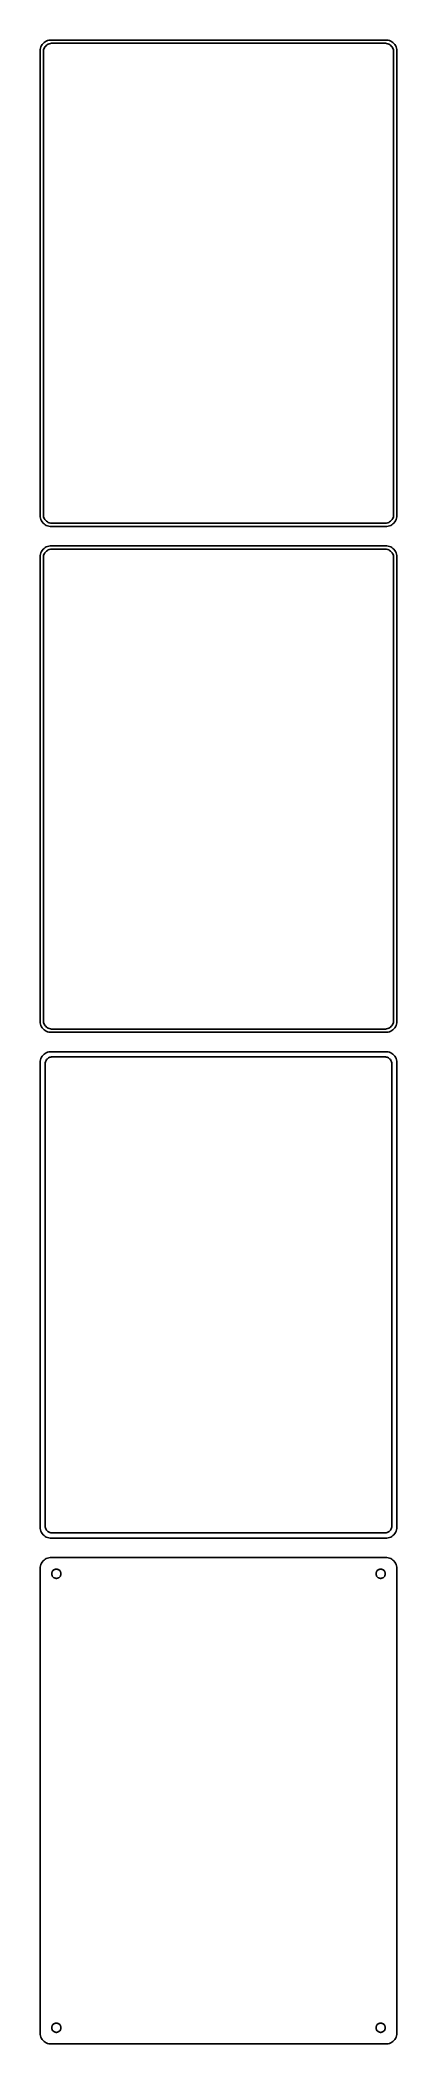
# Model space of a CAD drawing. Header units: metres. Extents: x -82 to 82, y 824 to 1750.
import ezdxf

# ---------------------------------------------------------------- set-up
doc = ezdxf.new("R2010")
doc.units = ezdxf.units.M

msp = doc.modelspace()

# ---------------------------------------------------------------- linework, layer by layer
for p, q in [((-82.4606, 1746.13), (-82.5, 1745.5)), ((-82.5, 1745.5), (-82.5, 1530.5)), ((-82.3429, 1746.74), (-82.4606, 1746.13)), ((-82.1489, 1747.34), (-82.3429, 1746.74)), ((-81.8815, 1747.91), (-82.1489, 1747.34)), ((-81.5451, 1748.44), (-81.8815, 1747.91)), ((-81.1448, 1748.92), (-81.5451, 1748.44)), ((-80.6871, 1749.35), (-81.1448, 1748.92)), ((-81, 1745), (-80.9685, 1745.5)), ((-81, 1531), (-81, 1745)), ((-80.9685, 1745.5), (-80.8743, 1745.99)), ((-80.8743, 1745.99), (-80.7191, 1746.47)), ((-80.7191, 1746.47), (-80.5052, 1746.93)), ((-80.1791, 1749.72), (-80.6871, 1749.35)), ((-80.5052, 1746.93), (-80.2361, 1747.35)), ((-80.2361, 1747.35), (-79.9159, 1747.74)), ((-79.6289, 1750.02), (-80.1791, 1749.72)), ((-79.9159, 1747.74), (-79.5497, 1748.08)), ((-79.0451, 1750.26), (-79.6289, 1750.02)), ((-79.5497, 1748.08), (-79.1433, 1748.38)), ((-79.1433, 1748.38), (-78.7031, 1748.62)), ((-78.4369, 1750.41), (-79.0451, 1750.26)), ((-78.7031, 1748.62), (-78.2361, 1748.8)), ((-77.8139, 1750.49), (-78.4369, 1750.41)), ((-78.2361, 1748.8), (-77.7495, 1748.93)), ((77.8139, 1750.49), (-77.8139, 1750.49)), ((-77.7495, 1748.93), (-77.2512, 1748.99)), ((-77.2512, 1748.99), (77.2512, 1748.99)), ((77.2512, 1748.99), (77.7495, 1748.93)), ((77.7495, 1748.93), (78.2361, 1748.8)), ((78.4369, 1750.41), (77.8139, 1750.49)), ((78.2361, 1748.8), (78.7031, 1748.62)), ((79.0451, 1750.26), (78.4369, 1750.41)), ((78.7031, 1748.62), (79.1433, 1748.38)), ((79.6289, 1750.02), (79.0451, 1750.26)), ((79.1433, 1748.38), (79.5497, 1748.08)), ((79.5497, 1748.08), (79.9159, 1747.74)), ((80.1791, 1749.72), (79.6289, 1750.02)), ((79.9159, 1747.74), (80.2361, 1747.35)), ((80.6871, 1749.35), (80.1791, 1749.72)), ((80.2361, 1747.35), (80.5052, 1746.93)), ((80.5052, 1746.93), (80.7191, 1746.47)), ((81.1448, 1748.92), (80.6871, 1749.35)), ((80.7191, 1746.47), (80.8743, 1745.99)), ((80.8743, 1745.99), (80.9685, 1745.5)), ((80.9685, 1745.5), (81, 1745)), ((81, 1745), (81, 1531)), ((81.5451, 1748.44), (81.1448, 1748.92)), ((81.8815, 1747.91), (81.5451, 1748.44)), ((82.1489, 1747.34), (81.8815, 1747.91)), ((82.3429, 1746.74), (82.1489, 1747.34)), ((82.4606, 1746.13), (82.3429, 1746.74)), ((82.5, 1745.5), (82.4606, 1746.13)), ((82.5, 1530.5), (82.5, 1745.5)), ((-82.5, 1530.5), (-82.4606, 1529.87)), ((-82.4606, 1529.87), (-82.3429, 1529.26)), ((-80.9685, 1530.5), (-81, 1531)), ((-80.8743, 1530.01), (-80.9685, 1530.5)), ((-80.7191, 1529.53), (-80.8743, 1530.01)), ((-80.5052, 1529.07), (-80.7191, 1529.53)), ((80.7191, 1529.53), (80.5052, 1529.07)), ((80.8743, 1530.01), (80.7191, 1529.53)), ((80.9685, 1530.5), (80.8743, 1530.01)), ((81, 1531), (80.9685, 1530.5)), ((82.3429, 1529.26), (82.4606, 1529.87)), ((82.4606, 1529.87), (82.5, 1530.5)), ((-82.3429, 1529.26), (-82.1489, 1528.66)), ((-82.1489, 1528.66), (-81.8815, 1528.09)), ((-81.8815, 1528.09), (-81.5451, 1527.56)), ((-81.5451, 1527.56), (-81.1448, 1527.08)), ((-81.1448, 1527.08), (-80.6871, 1526.65)), ((-80.6871, 1526.65), (-80.1791, 1526.28)), ((-80.2361, 1528.65), (-80.5052, 1529.07)), ((-79.9159, 1528.26), (-80.2361, 1528.65)), ((-80.1791, 1526.28), (-79.6289, 1525.98)), ((-79.5497, 1527.92), (-79.9159, 1528.26)), ((-79.6289, 1525.98), (-79.0451, 1525.74)), ((-79.1433, 1527.62), (-79.5497, 1527.92)), ((-78.7031, 1527.38), (-79.1433, 1527.62)), ((-79.0451, 1525.74), (-78.4369, 1525.59)), ((-78.2361, 1527.2), (-78.7031, 1527.38)), ((-78.4369, 1525.59), (-77.8139, 1525.51)), ((-77.7495, 1527.07), (-78.2361, 1527.2)), ((-77.8139, 1525.51), (77.8139, 1525.51)), ((-77.2512, 1527.01), (-77.7495, 1527.07)), ((77.2512, 1527.01), (-77.2512, 1527.01)), ((77.7495, 1527.07), (77.2512, 1527.01)), ((78.2361, 1527.2), (77.7495, 1527.07)), ((77.8139, 1525.51), (78.4369, 1525.59)), ((78.7031, 1527.38), (78.2361, 1527.2)), ((78.4369, 1525.59), (79.0451, 1525.74)), ((79.1433, 1527.62), (78.7031, 1527.38)), ((79.0451, 1525.74), (79.6289, 1525.98)), ((79.5497, 1527.92), (79.1433, 1527.62)), ((79.9159, 1528.26), (79.5497, 1527.92)), ((79.6289, 1525.98), (80.1791, 1526.28)), ((80.2361, 1528.65), (79.9159, 1528.26)), ((80.1791, 1526.28), (80.6871, 1526.65)), ((80.5052, 1529.07), (80.2361, 1528.65)), ((80.6871, 1526.65), (81.1448, 1527.08)), ((81.1448, 1527.08), (81.5451, 1527.56)), ((81.5451, 1527.56), (81.8815, 1528.09)), ((81.8815, 1528.09), (82.1489, 1528.66)), ((82.1489, 1528.66), (82.3429, 1529.26)), ((-82.4606, 1512.13), (-82.5, 1511.5)), ((-82.5, 1511.5), (-82.5, 1296.5)), ((-82.3429, 1512.74), (-82.4606, 1512.13)), ((-82.1489, 1513.34), (-82.3429, 1512.74)), ((-81.8815, 1513.91), (-82.1489, 1513.34)), ((-81.5451, 1514.44), (-81.8815, 1513.91)), ((-81.1448, 1514.92), (-81.5451, 1514.44)), ((-80.6871, 1515.35), (-81.1448, 1514.92)), ((-81, 1511), (-80.9685, 1511.5)), ((-81, 1297), (-81, 1511)), ((-80.9685, 1511.5), (-80.8743, 1511.99)), ((-80.8743, 1511.99), (-80.7191, 1512.47)), ((-80.7191, 1512.47), (-80.5052, 1512.93)), ((-80.1791, 1515.72), (-80.6871, 1515.35)), ((-80.5052, 1512.93), (-80.2361, 1513.35)), ((-80.2361, 1513.35), (-79.9159, 1513.74)), ((-79.6289, 1516.02), (-80.1791, 1515.72)), ((-79.9159, 1513.74), (-79.5497, 1514.08)), ((-79.0451, 1516.26), (-79.6289, 1516.02)), ((-79.5497, 1514.08), (-79.1433, 1514.38)), ((-79.1433, 1514.38), (-78.7031, 1514.62)), ((-78.4369, 1516.41), (-79.0451, 1516.26)), ((-78.7031, 1514.62), (-78.2361, 1514.8)), ((-77.8139, 1516.49), (-78.4369, 1516.41)), ((-78.2361, 1514.8), (-77.7495, 1514.93)), ((77.8139, 1516.49), (-77.8139, 1516.49)), ((-77.7495, 1514.93), (-77.2512, 1514.99)), ((-77.2512, 1514.99), (77.2512, 1514.99)), ((77.2512, 1514.99), (77.7495, 1514.93)), ((77.7495, 1514.93), (78.2361, 1514.8)), ((78.4369, 1516.41), (77.8139, 1516.49)), ((78.2361, 1514.8), (78.7031, 1514.62)), ((79.0451, 1516.26), (78.4369, 1516.41)), ((78.7031, 1514.62), (79.1433, 1514.38)), ((79.6289, 1516.02), (79.0451, 1516.26)), ((79.1433, 1514.38), (79.5497, 1514.08)), ((79.5497, 1514.08), (79.9159, 1513.74)), ((80.1791, 1515.72), (79.6289, 1516.02)), ((79.9159, 1513.74), (80.2361, 1513.35)), ((80.6871, 1515.35), (80.1791, 1515.72)), ((80.2361, 1513.35), (80.5052, 1512.93)), ((80.5052, 1512.93), (80.7191, 1512.47)), ((81.1448, 1514.92), (80.6871, 1515.35)), ((80.7191, 1512.47), (80.8743, 1511.99)), ((80.8743, 1511.99), (80.9685, 1511.5)), ((80.9685, 1511.5), (81, 1511)), ((81, 1511), (81, 1297)), ((81.5451, 1514.44), (81.1448, 1514.92)), ((81.8815, 1513.91), (81.5451, 1514.44)), ((82.1489, 1513.34), (81.8815, 1513.91)), ((82.3429, 1512.74), (82.1489, 1513.34)), ((82.4606, 1512.13), (82.3429, 1512.74)), ((82.5, 1511.5), (82.4606, 1512.13)), ((82.5, 1296.5), (82.5, 1511.5)), ((-82.5, 1296.5), (-82.4606, 1295.87)), ((-82.4606, 1295.87), (-82.3429, 1295.26)), ((-82.3429, 1295.26), (-82.1489, 1294.66)), ((-82.1489, 1294.66), (-81.8815, 1294.09)), ((-81.8815, 1294.09), (-81.5451, 1293.56)), ((-81.5451, 1293.56), (-81.1448, 1293.08)), ((-81.1448, 1293.08), (-80.6871, 1292.65)), ((-80.9685, 1296.5), (-81, 1297)), ((-80.8743, 1296.01), (-80.9685, 1296.5)), ((-80.7191, 1295.53), (-80.8743, 1296.01)), ((-80.5052, 1295.07), (-80.7191, 1295.53)), ((-80.6871, 1292.65), (-80.1791, 1292.28)), ((-80.2361, 1294.65), (-80.5052, 1295.07)), ((-79.9159, 1294.26), (-80.2361, 1294.65)), ((-80.1791, 1292.28), (-79.6289, 1291.98)), ((-79.5497, 1293.92), (-79.9159, 1294.26)), ((-79.6289, 1291.98), (-79.0451, 1291.74)), ((-79.1433, 1293.62), (-79.5497, 1293.92)), ((-78.7031, 1293.38), (-79.1433, 1293.62)), ((-79.0451, 1291.74), (-78.4369, 1291.59)), ((-78.2361, 1293.2), (-78.7031, 1293.38)), ((-78.4369, 1291.59), (-77.8139, 1291.51)), ((-77.7495, 1293.07), (-78.2361, 1293.2)), ((-77.8139, 1291.51), (77.8139, 1291.51)), ((-77.2512, 1293.01), (-77.7495, 1293.07)), ((77.2512, 1293.01), (-77.2512, 1293.01)), ((77.7495, 1293.07), (77.2512, 1293.01)), ((78.2361, 1293.2), (77.7495, 1293.07)), ((77.8139, 1291.51), (78.4369, 1291.59)), ((78.7031, 1293.38), (78.2361, 1293.2)), ((78.4369, 1291.59), (79.0451, 1291.74)), ((79.1433, 1293.62), (78.7031, 1293.38)), ((79.0451, 1291.74), (79.6289, 1291.98)), ((79.5497, 1293.92), (79.1433, 1293.62)), ((79.9159, 1294.26), (79.5497, 1293.92)), ((79.6289, 1291.98), (80.1791, 1292.28)), ((80.2361, 1294.65), (79.9159, 1294.26)), ((80.1791, 1292.28), (80.6871, 1292.65)), ((80.5052, 1295.07), (80.2361, 1294.65)), ((80.7191, 1295.53), (80.5052, 1295.07)), ((80.6871, 1292.65), (81.1448, 1293.08)), ((80.8743, 1296.01), (80.7191, 1295.53)), ((80.9685, 1296.5), (80.8743, 1296.01)), ((81, 1297), (80.9685, 1296.5)), ((81.1448, 1293.08), (81.5451, 1293.56)), ((81.5451, 1293.56), (81.8815, 1294.09)), ((81.8815, 1294.09), (82.1489, 1294.66)), ((82.1489, 1294.66), (82.3429, 1295.26)), ((82.3429, 1295.26), (82.4606, 1295.87)), ((82.4606, 1295.87), (82.5, 1296.5)), ((-82.1489, 1279.34), (-82.3429, 1278.74)), ((-81.8815, 1279.91), (-82.1489, 1279.34)), ((-81.5451, 1280.44), (-81.8815, 1279.91)), ((-81.1448, 1280.92), (-81.5451, 1280.44)), ((-80.6871, 1281.35), (-81.1448, 1280.92)), ((-80.1791, 1281.72), (-80.6871, 1281.35)), ((-79.6289, 1282.02), (-80.1791, 1281.72)), ((-79.0451, 1282.26), (-79.6289, 1282.02)), ((-79.2692, 1279.13), (-78.9843, 1279.4)), ((-78.4369, 1282.41), (-79.0451, 1282.26)), ((-78.9843, 1279.4), (-78.668, 1279.63)), ((-78.668, 1279.63), (-78.3254, 1279.82)), ((-77.8139, 1282.49), (-78.4369, 1282.41)), ((-78.3254, 1279.82), (-77.9619, 1279.96)), ((-77.9619, 1279.96), (-77.5833, 1280.06)), ((77.8139, 1282.49), (-77.8139, 1282.49)), ((-77.5833, 1280.06), (-77.1955, 1280.11)), ((-77.1955, 1280.11), (77.1955, 1280.11)), ((77.1955, 1280.11), (77.5833, 1280.06)), ((77.5833, 1280.06), (77.9619, 1279.96)), ((78.4369, 1282.41), (77.8139, 1282.49)), ((77.9619, 1279.96), (78.3254, 1279.82)), ((78.3254, 1279.82), (78.668, 1279.63)), ((79.0451, 1282.26), (78.4369, 1282.41)), ((78.668, 1279.63), (78.9843, 1279.4)), ((78.9843, 1279.4), (79.2692, 1279.13)), ((79.6289, 1282.02), (79.0451, 1282.26)), ((80.1791, 1281.72), (79.6289, 1282.02)), ((80.6871, 1281.35), (80.1791, 1281.72)), ((81.1448, 1280.92), (80.6871, 1281.35)), ((81.5451, 1280.44), (81.1448, 1280.92)), ((81.8815, 1279.91), (81.5451, 1280.44)), ((82.1489, 1279.34), (81.8815, 1279.91)), ((82.3429, 1278.74), (82.1489, 1279.34)), ((-82.4606, 1278.13), (-82.5, 1277.5)), ((-82.5, 1277.5), (-82.5, 1062.5)), ((-82.3429, 1278.74), (-82.4606, 1278.13)), ((-80.1129, 1277), (-80.0884, 1277.39)), ((-80.1129, 1063), (-80.1129, 1277)), ((-80.0884, 1277.39), (-80.0151, 1277.77)), ((-80.0151, 1277.77), (-79.8943, 1278.15)), ((-79.8943, 1278.15), (-79.7279, 1278.5)), ((-79.7279, 1278.5), (-79.5184, 1278.83)), ((-79.5184, 1278.83), (-79.2692, 1279.13)), ((79.2692, 1279.13), (79.5184, 1278.83)), ((79.5184, 1278.83), (79.7279, 1278.5)), ((79.7279, 1278.5), (79.8943, 1278.15)), ((79.8943, 1278.15), (80.0151, 1277.77)), ((80.0151, 1277.77), (80.0884, 1277.39)), ((80.0884, 1277.39), (80.1129, 1277)), ((80.1129, 1277), (80.1129, 1063)), ((82.4606, 1278.13), (82.3429, 1278.74)), ((82.5, 1277.5), (82.4606, 1278.13)), ((82.5, 1062.5), (82.5, 1277.5)), ((-82.5, 1062.5), (-82.4606, 1061.87)), ((-82.4606, 1061.87), (-82.3429, 1061.26)), ((-82.3429, 1061.26), (-82.1489, 1060.66)), ((-82.1489, 1060.66), (-81.8815, 1060.09)), ((-81.8815, 1060.09), (-81.5451, 1059.56)), ((-81.5451, 1059.56), (-81.1448, 1059.08)), ((-81.1448, 1059.08), (-80.6871, 1058.65)), ((-80.6871, 1058.65), (-80.1791, 1058.28)), ((-80.1791, 1058.28), (-79.6289, 1057.98)), ((-80.0884, 1062.61), (-80.1129, 1063)), ((-80.0151, 1062.23), (-80.0884, 1062.61)), ((-79.8943, 1061.85), (-80.0151, 1062.23)), ((-79.7279, 1061.5), (-79.8943, 1061.85)), ((-79.5184, 1061.17), (-79.7279, 1061.5)), ((-79.6289, 1057.98), (-79.0451, 1057.74)), ((-79.2692, 1060.87), (-79.5184, 1061.17)), ((-78.9843, 1060.6), (-79.2692, 1060.87)), ((-79.0451, 1057.74), (-78.4369, 1057.59)), ((-78.668, 1060.37), (-78.9843, 1060.6)), ((-78.3254, 1060.18), (-78.668, 1060.37)), ((-78.4369, 1057.59), (-77.8139, 1057.51)), ((-77.9619, 1060.04), (-78.3254, 1060.18)), ((-77.5833, 1059.94), (-77.9619, 1060.04)), ((-77.8139, 1057.51), (77.8139, 1057.51)), ((-77.1955, 1059.89), (-77.5833, 1059.94)), ((77.1955, 1059.89), (-77.1955, 1059.89)), ((77.5833, 1059.94), (77.1955, 1059.89)), ((77.9619, 1060.04), (77.5833, 1059.94)), ((77.8139, 1057.51), (78.4369, 1057.59)), ((78.3254, 1060.18), (77.9619, 1060.04)), ((78.668, 1060.37), (78.3254, 1060.18)), ((78.4369, 1057.59), (79.0451, 1057.74)), ((78.9843, 1060.6), (78.668, 1060.37)), ((79.2692, 1060.87), (78.9843, 1060.6)), ((79.0451, 1057.74), (79.6289, 1057.98)), ((79.5184, 1061.17), (79.2692, 1060.87)), ((79.7279, 1061.5), (79.5184, 1061.17)), ((79.6289, 1057.98), (80.1791, 1058.28)), ((79.8943, 1061.85), (79.7279, 1061.5)), ((80.0151, 1062.23), (79.8943, 1061.85)), ((80.0884, 1062.61), (80.0151, 1062.23)), ((80.1129, 1063), (80.0884, 1062.61)), ((80.1791, 1058.28), (80.6871, 1058.65)), ((80.6871, 1058.65), (81.1448, 1059.08)), ((81.1448, 1059.08), (81.5451, 1059.56)), ((81.5451, 1059.56), (81.8815, 1060.09)), ((81.8815, 1060.09), (82.1489, 1060.66)), ((82.1489, 1060.66), (82.3429, 1061.26)), ((82.3429, 1061.26), (82.4606, 1061.87)), ((82.4606, 1061.87), (82.5, 1062.5)), ((-80.1791, 1047.72), (-80.6871, 1047.35)), ((-79.6289, 1048.02), (-80.1791, 1047.72)), ((-79.0451, 1048.26), (-79.6289, 1048.02)), ((-78.4369, 1048.41), (-79.0451, 1048.26)), ((-77.8139, 1048.49), (-78.4369, 1048.41)), ((77.8139, 1048.49), (-77.8139, 1048.49)), ((78.4369, 1048.41), (77.8139, 1048.49)), ((79.0451, 1048.26), (78.4369, 1048.41)), ((79.6289, 1048.02), (79.0451, 1048.26)), ((80.1791, 1047.72), (79.6289, 1048.02)), ((80.6871, 1047.35), (80.1791, 1047.72)), ((-82.4606, 1044.13), (-82.5, 1043.5)), ((-82.5, 1043.5), (-82.5, 828.5)), ((-82.3429, 1044.74), (-82.4606, 1044.13)), ((-82.1489, 1045.34), (-82.3429, 1044.74)), ((-81.8815, 1045.91), (-82.1489, 1045.34)), ((-81.5451, 1046.44), (-81.8815, 1045.91)), ((-81.1448, 1046.92), (-81.5451, 1046.44)), ((-80.6871, 1047.35), (-81.1448, 1046.92)), ((-77.1353, 1041), (-77.1185, 1041.27)), ((-77.1185, 1040.73), (-77.1353, 1041)), ((-77.1185, 1041.27), (-77.0682, 1041.53)), ((-77.0682, 1040.47), (-77.1185, 1040.73)), ((-77.0682, 1041.53), (-76.9853, 1041.79)), ((-76.9853, 1040.21), (-77.0682, 1040.47)), ((-76.9853, 1041.79), (-76.8712, 1042.03)), ((-76.8712, 1039.97), (-76.9853, 1040.21)), ((-76.8712, 1042.03), (-76.7275, 1042.26)), ((-76.7275, 1039.74), (-76.8712, 1039.97)), ((-76.7275, 1042.26), (-76.5566, 1042.46)), ((-76.5566, 1039.54), (-76.7275, 1039.74)), ((-76.5566, 1042.46), (-76.3611, 1042.65)), ((-76.3611, 1039.35), (-76.5566, 1039.54)), ((-76.3611, 1042.65), (-76.1441, 1042.8)), ((-76.1441, 1039.2), (-76.3611, 1039.35)), ((-76.1441, 1042.8), (-75.9092, 1042.93)), ((-75.9092, 1039.07), (-76.1441, 1039.2)), ((-75.9092, 1042.93), (-75.6598, 1043.03)), ((-75.6598, 1038.97), (-75.9092, 1039.07)), ((-75.6598, 1043.03), (-75.4001, 1043.1)), ((-75.4001, 1038.9), (-75.6598, 1038.97)), ((-75.4001, 1043.1), (-75.1341, 1043.13)), ((-75.1341, 1038.87), (-75.4001, 1038.9)), ((-75.1341, 1043.13), (-74.8659, 1043.13)), ((-74.8659, 1038.87), (-75.1341, 1038.87)), ((-74.8659, 1043.13), (-74.5999, 1043.1)), ((-74.5999, 1038.9), (-74.8659, 1038.87)), ((-74.5999, 1043.1), (-74.3401, 1043.03)), ((-74.3401, 1038.97), (-74.5999, 1038.9)), ((-74.3401, 1043.03), (-74.0908, 1042.93)), ((-74.0908, 1039.07), (-74.3401, 1038.97)), ((-74.0908, 1042.93), (-73.8559, 1042.8)), ((-73.8559, 1039.2), (-74.0908, 1039.07)), ((-73.8559, 1042.8), (-73.6389, 1042.65)), ((-73.6389, 1039.35), (-73.8559, 1039.2)), ((-73.6389, 1042.65), (-73.4434, 1042.46)), ((-73.4434, 1039.54), (-73.6389, 1039.35)), ((-73.4434, 1042.46), (-73.2725, 1042.26)), ((-73.2725, 1039.74), (-73.4434, 1039.54)), ((-73.2725, 1042.26), (-73.1288, 1042.03)), ((-73.1288, 1039.97), (-73.2725, 1039.74)), ((-73.1288, 1042.03), (-73.0146, 1041.79)), ((-73.0146, 1040.21), (-73.1288, 1039.97)), ((-73.0146, 1041.79), (-72.9318, 1041.53)), ((-72.9318, 1040.47), (-73.0146, 1040.21)), ((-72.9318, 1041.53), (-72.8815, 1041.27)), ((-72.8815, 1040.73), (-72.9318, 1040.47)), ((-72.8815, 1041.27), (-72.8647, 1041)), ((-72.8647, 1041), (-72.8815, 1040.73)), ((72.8647, 1041), (72.8815, 1041.27)), ((72.8815, 1040.73), (72.8647, 1041)), ((72.8815, 1041.27), (72.9318, 1041.53)), ((72.9318, 1040.47), (72.8815, 1040.73)), ((72.9318, 1041.53), (73.0146, 1041.79)), ((73.0146, 1040.21), (72.9318, 1040.47)), ((73.0146, 1041.79), (73.1288, 1042.03)), ((73.1288, 1039.97), (73.0146, 1040.21)), ((73.1288, 1042.03), (73.2725, 1042.26)), ((73.2725, 1039.74), (73.1288, 1039.97)), ((73.2725, 1042.26), (73.4434, 1042.46)), ((73.4434, 1039.54), (73.2725, 1039.74)), ((73.4434, 1042.46), (73.6389, 1042.65)), ((73.6389, 1039.35), (73.4434, 1039.54)), ((73.6389, 1042.65), (73.8559, 1042.8)), ((73.8559, 1039.2), (73.6389, 1039.35)), ((73.8559, 1042.8), (74.0908, 1042.93)), ((74.0908, 1039.07), (73.8559, 1039.2)), ((74.0908, 1042.93), (74.3401, 1043.03)), ((74.3401, 1038.97), (74.0908, 1039.07)), ((74.3401, 1043.03), (74.5999, 1043.1)), ((74.5999, 1038.9), (74.3401, 1038.97)), ((74.5999, 1043.1), (74.8659, 1043.13)), ((74.8659, 1038.87), (74.5999, 1038.9)), ((74.8659, 1043.13), (75.1341, 1043.13)), ((75.1341, 1038.87), (74.8659, 1038.87)), ((75.1341, 1043.13), (75.4001, 1043.1)), ((75.4001, 1038.9), (75.1341, 1038.87)), ((75.4001, 1043.1), (75.6598, 1043.03)), ((75.6598, 1038.97), (75.4001, 1038.9)), ((75.6598, 1043.03), (75.9092, 1042.93)), ((75.9092, 1039.07), (75.6598, 1038.97)), ((75.9092, 1042.93), (76.1441, 1042.8)), ((76.1441, 1039.2), (75.9092, 1039.07)), ((76.1441, 1042.8), (76.3611, 1042.65)), ((76.3611, 1039.35), (76.1441, 1039.2)), ((76.3611, 1042.65), (76.5566, 1042.46)), ((76.5566, 1039.54), (76.3611, 1039.35)), ((76.5566, 1042.46), (76.7275, 1042.26)), ((76.7275, 1039.74), (76.5566, 1039.54)), ((76.7275, 1042.26), (76.8712, 1042.03)), ((76.8712, 1039.97), (76.7275, 1039.74)), ((76.8712, 1042.03), (76.9853, 1041.79)), ((76.9853, 1040.21), (76.8712, 1039.97)), ((76.9853, 1041.79), (77.0682, 1041.53)), ((77.0682, 1040.47), (76.9853, 1040.21)), ((77.0682, 1041.53), (77.1185, 1041.27)), ((77.1185, 1040.73), (77.0682, 1040.47)), ((77.1185, 1041.27), (77.1353, 1041)), ((77.1353, 1041), (77.1185, 1040.73)), ((81.1448, 1046.92), (80.6871, 1047.35)), ((81.5451, 1046.44), (81.1448, 1046.92)), ((81.8815, 1045.91), (81.5451, 1046.44)), ((82.1489, 1045.34), (81.8815, 1045.91)), ((82.3429, 1044.74), (82.1489, 1045.34)), ((82.4606, 1044.13), (82.3429, 1044.74)), ((82.5, 1043.5), (82.4606, 1044.13)), ((82.5, 828.5), (82.5, 1043.5)), ((-82.5, 828.5), (-82.4606, 827.873)), ((-82.4606, 827.873), (-82.3429, 827.257)), ((-82.3429, 827.257), (-82.1489, 826.659)), ((-82.1489, 826.659), (-81.8815, 826.091)), ((-81.8815, 826.091), (-81.5451, 825.561)), ((-81.5451, 825.561), (-81.1448, 825.077)), ((-81.1448, 825.077), (-80.6871, 824.647)), ((-77.1353, 831), (-77.1185, 831.268)), ((-77.1185, 830.732), (-77.1353, 831)), ((-77.1185, 831.268), (-77.0682, 831.531)), ((-77.0682, 830.469), (-77.1185, 830.732)), ((-77.0682, 831.531), (-76.9853, 831.786)), ((-76.9853, 830.214), (-77.0682, 830.469)), ((-76.9853, 831.786), (-76.8712, 832.029)), ((-76.8712, 829.971), (-76.9853, 830.214)), ((-76.8712, 832.029), (-76.7275, 832.255)), ((-76.7275, 829.745), (-76.8712, 829.971)), ((-76.7275, 832.255), (-76.5566, 832.462)), ((-76.5566, 829.538), (-76.7275, 829.745)), ((-76.5566, 832.462), (-76.3611, 832.645)), ((-76.3611, 829.355), (-76.5566, 829.538)), ((-76.3611, 832.645), (-76.1441, 832.803)), ((-76.1441, 829.197), (-76.3611, 829.355)), ((-76.1441, 832.803), (-75.9092, 832.932)), ((-75.9092, 829.068), (-76.1441, 829.197)), ((-75.9092, 832.932), (-75.6598, 833.031)), ((-75.6598, 828.969), (-75.9092, 829.068)), ((-75.6598, 833.031), (-75.4001, 833.097)), ((-75.4001, 828.903), (-75.6598, 828.969)), ((-75.4001, 833.097), (-75.1341, 833.131)), ((-75.1341, 828.869), (-75.4001, 828.903)), ((-75.1341, 833.131), (-74.8659, 833.131)), ((-74.8659, 828.869), (-75.1341, 828.869)), ((-74.8659, 833.131), (-74.5999, 833.097)), ((-74.5999, 828.903), (-74.8659, 828.869)), ((-74.5999, 833.097), (-74.3401, 833.031)), ((-74.3401, 828.969), (-74.5999, 828.903)), ((-74.3401, 833.031), (-74.0908, 832.932)), ((-74.0908, 829.068), (-74.3401, 828.969)), ((-74.0908, 832.932), (-73.8559, 832.803)), ((-73.8559, 829.197), (-74.0908, 829.068)), ((-73.8559, 832.803), (-73.6389, 832.645)), ((-73.6389, 829.355), (-73.8559, 829.197)), ((-73.6389, 832.645), (-73.4434, 832.462)), ((-73.4434, 829.538), (-73.6389, 829.355)), ((-73.4434, 832.462), (-73.2725, 832.255)), ((-73.2725, 829.745), (-73.4434, 829.538)), ((-73.2725, 832.255), (-73.1288, 832.029)), ((-73.1288, 829.971), (-73.2725, 829.745)), ((-73.1288, 832.029), (-73.0146, 831.786)), ((-73.0146, 830.214), (-73.1288, 829.971)), ((-73.0146, 831.786), (-72.9318, 831.531)), ((-72.9318, 830.469), (-73.0146, 830.214)), ((-72.9318, 831.531), (-72.8815, 831.268)), ((-72.8815, 830.732), (-72.9318, 830.469)), ((-72.8815, 831.268), (-72.8647, 831)), ((-72.8647, 831), (-72.8815, 830.732)), ((72.8647, 831), (72.8815, 831.268)), ((72.8815, 830.732), (72.8647, 831)), ((72.8815, 831.268), (72.9318, 831.531)), ((72.9318, 830.469), (72.8815, 830.732)), ((72.9318, 831.531), (73.0146, 831.786)), ((73.0146, 830.214), (72.9318, 830.469)), ((73.0146, 831.786), (73.1288, 832.029)), ((73.1288, 829.971), (73.0146, 830.214)), ((73.1288, 832.029), (73.2725, 832.255)), ((73.2725, 829.745), (73.1288, 829.971)), ((73.2725, 832.255), (73.4434, 832.462)), ((73.4434, 829.538), (73.2725, 829.745)), ((73.4434, 832.462), (73.6389, 832.645)), ((73.6389, 829.355), (73.4434, 829.538)), ((73.6389, 832.645), (73.8559, 832.803)), ((73.8559, 829.197), (73.6389, 829.355)), ((73.8559, 832.803), (74.0908, 832.932)), ((74.0908, 829.068), (73.8559, 829.197)), ((74.0908, 832.932), (74.3401, 833.031)), ((74.3401, 828.969), (74.0908, 829.068)), ((74.3401, 833.031), (74.5999, 833.097)), ((74.5999, 828.903), (74.3401, 828.969)), ((74.5999, 833.097), (74.8659, 833.131)), ((74.8659, 828.869), (74.5999, 828.903)), ((74.8659, 833.131), (75.1341, 833.131)), ((75.1341, 828.869), (74.8659, 828.869)), ((75.1341, 833.131), (75.4001, 833.097)), ((75.4001, 828.903), (75.1341, 828.869)), ((75.4001, 833.097), (75.6598, 833.031)), ((75.6598, 828.969), (75.4001, 828.903)), ((75.6598, 833.031), (75.9092, 832.932)), ((75.9092, 829.068), (75.6598, 828.969)), ((75.9092, 832.932), (76.1441, 832.803)), ((76.1441, 829.197), (75.9092, 829.068)), ((76.1441, 832.803), (76.3611, 832.645)), ((76.3611, 829.355), (76.1441, 829.197)), ((76.3611, 832.645), (76.5566, 832.462)), ((76.5566, 829.538), (76.3611, 829.355)), ((76.5566, 832.462), (76.7275, 832.255)), ((76.7275, 829.745), (76.5566, 829.538)), ((76.7275, 832.255), (76.8712, 832.029)), ((76.8712, 829.971), (76.7275, 829.745)), ((76.8712, 832.029), (76.9853, 831.786)), ((76.9853, 830.214), (76.8712, 829.971)), ((76.9853, 831.786), (77.0682, 831.531)), ((77.0682, 830.469), (76.9853, 830.214)), ((77.0682, 831.531), (77.1185, 831.268)), ((77.1185, 830.732), (77.0682, 830.469)), ((77.1185, 831.268), (77.1353, 831)), ((77.1353, 831), (77.1185, 830.732)), ((80.6871, 824.647), (81.1448, 825.077)), ((81.1448, 825.077), (81.5451, 825.561)), ((81.5451, 825.561), (81.8815, 826.091)), ((81.8815, 826.091), (82.1489, 826.659)), ((82.1489, 826.659), (82.3429, 827.257)), ((82.3429, 827.257), (82.4606, 827.873)), ((82.4606, 827.873), (82.5, 828.5)), ((-80.6871, 824.647), (-80.1791, 824.278)), ((-80.1791, 824.278), (-79.6289, 823.976)), ((-79.6289, 823.976), (-79.0451, 823.745)), ((-79.0451, 823.745), (-78.4369, 823.589)), ((-78.4369, 823.589), (-77.8139, 823.51)), ((-77.8139, 823.51), (77.8139, 823.51)), ((77.8139, 823.51), (78.4369, 823.589)), ((78.4369, 823.589), (79.0451, 823.745)), ((79.0451, 823.745), (79.6289, 823.976)), ((79.6289, 823.976), (80.1791, 824.278)), ((80.1791, 824.278), (80.6871, 824.647))]:
    msp.add_line(p, q)

doc.saveas('drawing.dxf')
